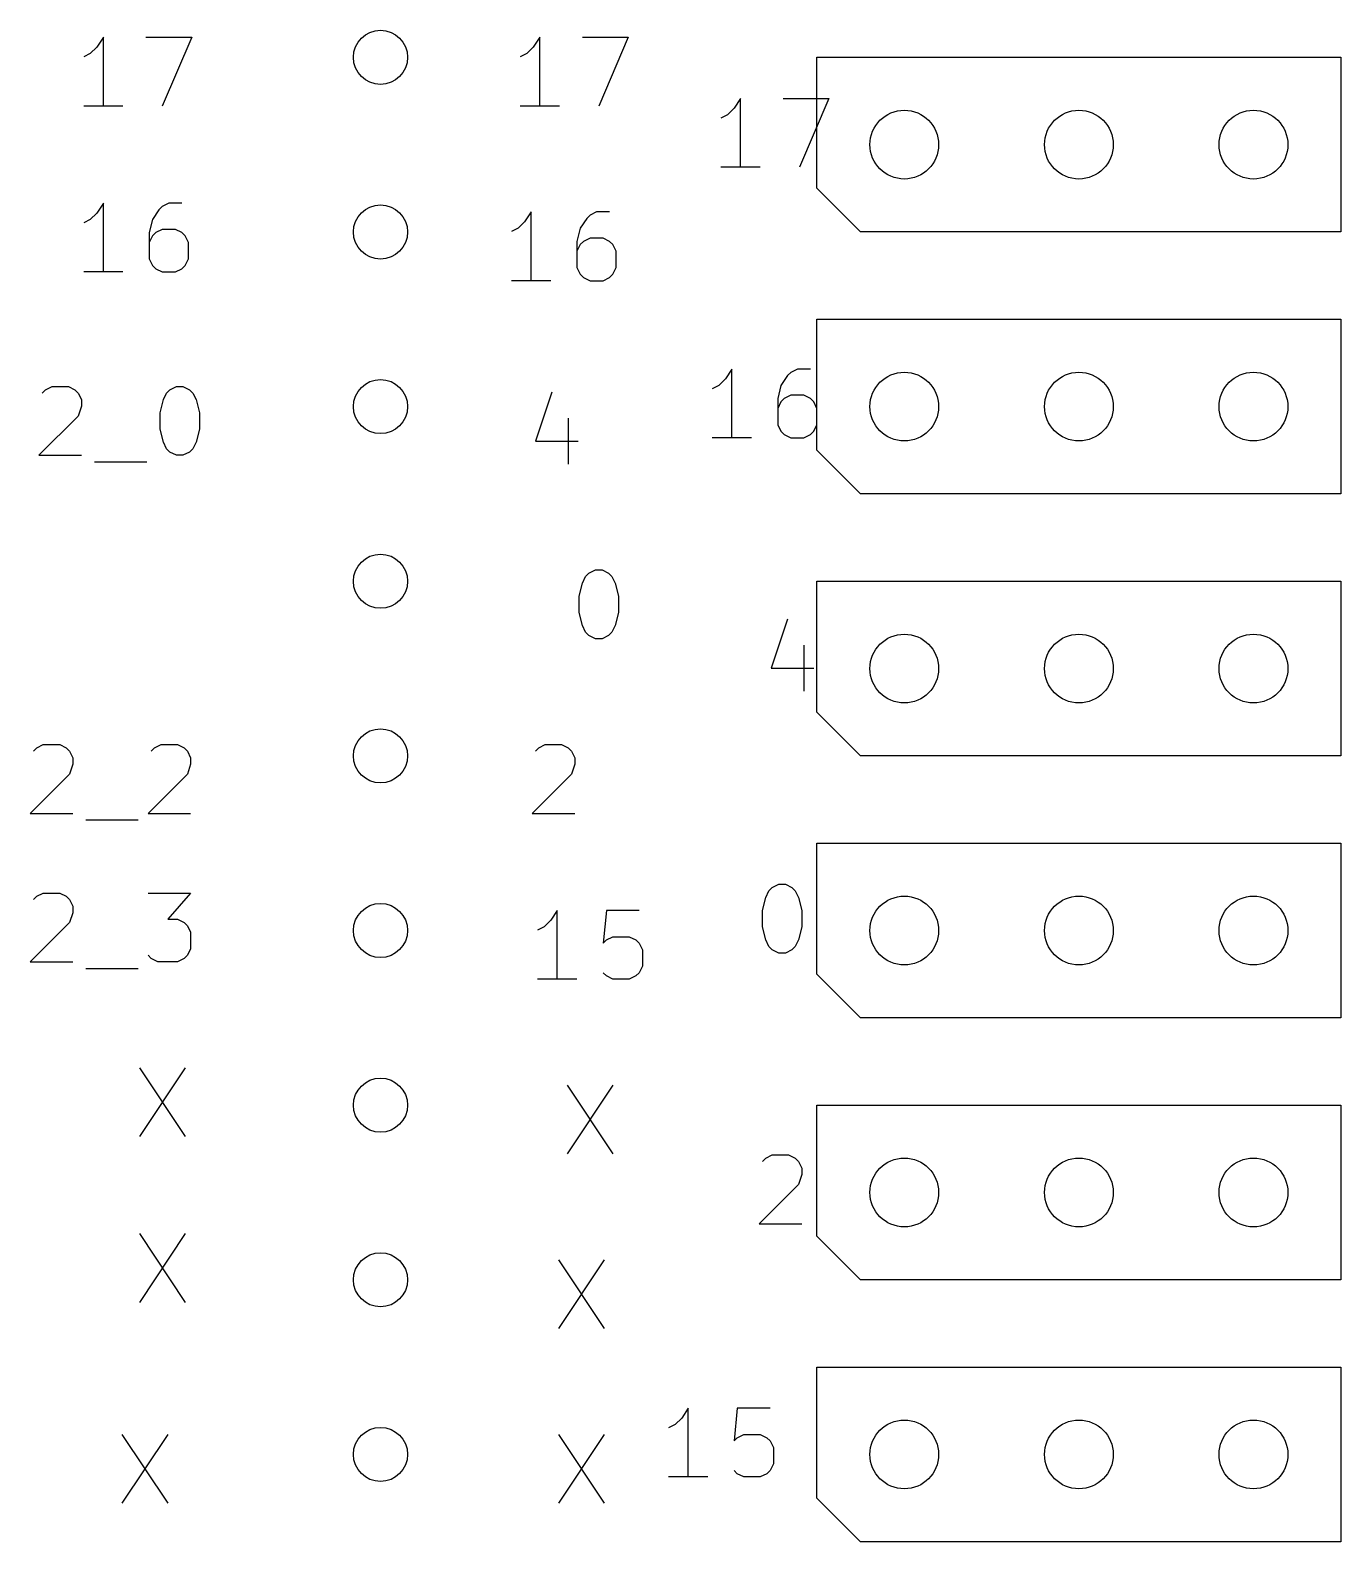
# Model space of a CAD drawing. Extents: x 1.8 to 54.4, y -60.4 to -0.5.
# Drawn here: x 33 to 52.07, y -57.15 to -35.17 of the extents above; entities that cross this region are included whole.
import ezdxf

# ---------------------------------------------------------------- set-up
doc = ezdxf.new("R2010")
doc.units = 0
doc.layers.add('BLACK', color=7, linetype='CONTINUOUS')
doc.layers.add('GRAY3', color=9, linetype='CONTINUOUS')

msp = doc.modelspace()

# ---------------------------------------------------------------- linework, layer by layer
at = {"layer": 'BLACK'}
for centre, radius in [((38.1, -35.56), 0.3937), ((45.72, -36.83), 0.5), ((48.26, -36.83), 0.5), ((50.8, -36.83), 0.5), ((38.1, -38.1), 0.3937), ((45.72, -40.64), 0.5), ((48.26, -40.64), 0.5), ((50.8, -40.64), 0.5), ((38.1, -40.64), 0.3937), ((38.1, -43.18), 0.3937), ((45.72, -44.45), 0.5), ((48.26, -44.45), 0.5), ((50.8, -44.45), 0.5), ((38.1, -45.72), 0.3937), ((38.1, -48.26), 0.3937), ((45.72, -48.26), 0.5), ((48.26, -48.26), 0.5), ((50.8, -48.26), 0.5), ((38.1, -50.8), 0.3937), ((45.72, -52.07), 0.5), ((48.26, -52.07), 0.5), ((50.8, -52.07), 0.5), ((38.1, -53.34), 0.3937), ((45.72, -55.88), 0.5), ((48.26, -55.88), 0.5), ((50.8, -55.88), 0.5), ((38.1, -55.88), 0.3937)]:
    msp.add_circle(centre, radius, dxfattribs=at)
at = {"layer": 'GRAY3', "linetype": 'CONTINUOUS'}
for p, q in [((34.067809, -35.268819), (33.972571, -35.411676)), ((34.067809, -36.268819), (34.067809, -35.268819)), ((34.686857, -35.268819), (35.353523, -35.268819)), ((35.353523, -35.268819), (34.924952, -36.268819)), ((40.417809, -35.268819), (40.322571, -35.411676)), ((40.417809, -36.268819), (40.417809, -35.268819)), ((41.036857, -35.268819), (41.703523, -35.268819)), ((41.703523, -35.268819), (41.274952, -36.268819)), ((33.877333, -35.506914), (33.782095, -35.554533)), ((33.972571, -35.411676), (33.877333, -35.506914)), ((40.227333, -35.506914), (40.132095, -35.554533)), ((40.322571, -35.411676), (40.227333, -35.506914)), ((44.45, -35.56), (52.07, -35.56)), ((44.45, -37.465), (44.45, -35.56)), ((52.07, -35.56), (52.07, -38.1)), ((34.353523, -36.268819), (33.782095, -36.268819)), ((40.703523, -36.268819), (40.132095, -36.268819)), ((43.338809, -36.157819), (43.243571, -36.300676)), ((43.338809, -37.157819), (43.338809, -36.157819)), ((43.957857, -36.157819), (44.624523, -36.157819)), ((44.624523, -36.157819), (44.195952, -37.157819)), ((43.148333, -36.395914), (43.053095, -36.443533)), ((43.243571, -36.300676), (43.148333, -36.395914)), ((43.624523, -37.157819), (43.053095, -37.157819)), ((45.085, -38.1), (44.45, -37.465)), ((34.067809, -37.681819), (33.972571, -37.824676)), ((34.067809, -38.681819), (34.067809, -37.681819)), ((34.877333, -37.777057), (34.782095, -37.919914)), ((34.924952, -37.729438), (34.877333, -37.777057)), ((35.02019, -37.681819), (34.924952, -37.729438)), ((35.210666, -37.681819), (35.02019, -37.681819)), ((40.290809, -37.808819), (40.195571, -37.951676)), ((40.290809, -38.808819), (40.290809, -37.808819)), ((41.24319, -37.808819), (41.147952, -37.856438)), ((41.433666, -37.808819), (41.24319, -37.808819)), ((33.877333, -37.919914), (33.782095, -37.967533)), ((33.972571, -37.824676), (33.877333, -37.919914)), ((34.782095, -37.919914), (34.734476, -38.11039)), ((40.195571, -37.951676), (40.100333, -38.046914)), ((41.100333, -37.904057), (41.005095, -38.046914)), ((41.147952, -37.856438), (41.100333, -37.904057)), ((34.734476, -38.11039), (34.734476, -38.491342)), ((34.782095, -38.158009), (34.734476, -38.253247)), ((34.829714, -38.11039), (34.782095, -38.158009)), ((34.924952, -38.062771), (34.829714, -38.11039)), ((35.115428, -38.062771), (34.924952, -38.062771)), ((35.210666, -38.11039), (35.115428, -38.062771)), ((35.258285, -38.158009), (35.210666, -38.11039)), ((35.305904, -38.253247), (35.258285, -38.158009)), ((40.100333, -38.046914), (40.005095, -38.094533)), ((41.005095, -38.046914), (40.957476, -38.23739)), ((40.957476, -38.23739), (40.957476, -38.618342)), ((41.052714, -38.23739), (41.005095, -38.285009)), ((41.147952, -38.189771), (41.052714, -38.23739)), ((41.338428, -38.189771), (41.147952, -38.189771)), ((41.433666, -38.23739), (41.338428, -38.189771)), ((41.481285, -38.285009), (41.433666, -38.23739)), ((52.07, -38.1), (45.085, -38.1)), ((35.305904, -38.491342), (35.305904, -38.253247)), ((41.005095, -38.285009), (40.957476, -38.380247)), ((41.528904, -38.380247), (41.481285, -38.285009)), ((41.528904, -38.618342), (41.528904, -38.380247)), ((34.353523, -38.681819), (33.782095, -38.681819)), ((34.734476, -38.491342), (34.782095, -38.58658)), ((34.782095, -38.58658), (34.829714, -38.6342)), ((34.829714, -38.6342), (34.924952, -38.681819)), ((34.924952, -38.681819), (35.115428, -38.681819)), ((35.115428, -38.681819), (35.210666, -38.6342)), ((35.210666, -38.6342), (35.258285, -38.58658)), ((35.258285, -38.58658), (35.305904, -38.491342)), ((40.957476, -38.618342), (41.005095, -38.71358)), ((41.481285, -38.71358), (41.528904, -38.618342)), ((40.576523, -38.808819), (40.005095, -38.808819)), ((41.005095, -38.71358), (41.052714, -38.7612)), ((41.052714, -38.7612), (41.147952, -38.808819)), ((41.147952, -38.808819), (41.338428, -38.808819)), ((41.338428, -38.808819), (41.433666, -38.7612)), ((41.433666, -38.7612), (41.481285, -38.71358)), ((44.45, -39.37), (52.07, -39.37)), ((44.45, -41.275), (44.45, -39.37)), ((52.07, -39.37), (52.07, -41.91)), ((43.211809, -40.094819), (43.116571, -40.237676)), ((43.211809, -41.094819), (43.211809, -40.094819)), ((44.021333, -40.190057), (43.926095, -40.332914)), ((44.068952, -40.142438), (44.021333, -40.190057)), ((44.16419, -40.094819), (44.068952, -40.142438)), ((44.354666, -40.094819), (44.16419, -40.094819)), ((33.178714, -40.444057), (33.226333, -40.396438)), ((33.226333, -40.396438), (33.321571, -40.348819)), ((33.321571, -40.348819), (33.559666, -40.348819)), ((33.559666, -40.348819), (33.654904, -40.396438)), ((33.654904, -40.396438), (33.702523, -40.444057)), ((33.702523, -40.444057), (33.750142, -40.539295)), ((34.940619, -40.539295), (34.988238, -40.444057)), ((34.988238, -40.444057), (35.035857, -40.396438)), ((35.035857, -40.396438), (35.131095, -40.348819)), ((35.131095, -40.348819), (35.226333, -40.348819)), ((35.226333, -40.348819), (35.321571, -40.396438)), ((35.321571, -40.396438), (35.36919, -40.444057)), ((35.36919, -40.444057), (35.416809, -40.539295)), ((40.592381, -40.4282), (40.354286, -41.142485)), ((43.021333, -40.332914), (42.926095, -40.380533)), ((43.116571, -40.237676), (43.021333, -40.332914)), ((43.926095, -40.332914), (43.878476, -40.52339)), ((33.750142, -40.634533), (33.702523, -40.77739)), ((33.750142, -40.539295), (33.750142, -40.634533)), ((34.893, -40.729771), (34.940619, -40.539295)), ((35.416809, -40.539295), (35.464428, -40.729771)), ((43.878476, -40.52339), (43.878476, -40.904342)), ((43.926095, -40.571009), (43.878476, -40.666247)), ((43.973714, -40.52339), (43.926095, -40.571009)), ((44.068952, -40.475771), (43.973714, -40.52339)), ((44.259428, -40.475771), (44.068952, -40.475771)), ((44.354666, -40.52339), (44.259428, -40.475771)), ((44.402285, -40.571009), (44.354666, -40.52339)), ((44.449904, -40.666247), (44.402285, -40.571009)), ((44.449904, -40.904342), (44.449904, -40.666247)), ((33.702523, -40.77739), (33.131095, -41.348819)), ((34.893, -40.967866), (34.893, -40.729771)), ((35.464428, -40.729771), (35.464428, -40.967866)), ((40.830476, -40.809152), (40.830476, -41.475819)), ((34.940619, -41.158342), (34.893, -40.967866)), ((35.464428, -40.967866), (35.416809, -41.158342)), ((43.497523, -41.094819), (42.926095, -41.094819)), ((43.878476, -40.904342), (43.926095, -40.99958)), ((43.926095, -40.99958), (43.973714, -41.0472)), ((43.973714, -41.0472), (44.068952, -41.094819)), ((44.068952, -41.094819), (44.259428, -41.094819)), ((44.259428, -41.094819), (44.354666, -41.0472)), ((44.354666, -41.0472), (44.402285, -40.99958)), ((44.402285, -40.99958), (44.449904, -40.904342)), ((34.988238, -41.25358), (34.940619, -41.158342)), ((35.035857, -41.3012), (34.988238, -41.25358)), ((35.131095, -41.348819), (35.035857, -41.3012)), ((35.321571, -41.3012), (35.226333, -41.348819)), ((35.36919, -41.25358), (35.321571, -41.3012)), ((35.416809, -41.158342), (35.36919, -41.25358)), ((40.354286, -41.142485), (40.973333, -41.142485)), ((45.085, -41.91), (44.45, -41.275)), ((33.131095, -41.348819), (33.750142, -41.348819)), ((33.940619, -41.444057), (34.702523, -41.444057)), ((35.226333, -41.348819), (35.131095, -41.348819)), ((52.07, -41.91), (45.085, -41.91)), ((41.084524, -43.111057), (41.132143, -43.063438)), ((41.132143, -43.063438), (41.227381, -43.015819)), ((41.227381, -43.015819), (41.322619, -43.015819)), ((41.322619, -43.015819), (41.417857, -43.063438)), ((41.417857, -43.063438), (41.465476, -43.111057)), ((40.989286, -43.396771), (41.036905, -43.206295)), ((41.036905, -43.206295), (41.084524, -43.111057)), ((41.465476, -43.111057), (41.513095, -43.206295)), ((41.513095, -43.206295), (41.560714, -43.396771)), ((44.45, -43.18), (52.07, -43.18)), ((44.45, -45.085), (44.45, -43.18)), ((52.07, -43.18), (52.07, -45.72)), ((40.989286, -43.634866), (40.989286, -43.396771)), ((41.560714, -43.396771), (41.560714, -43.634866)), ((41.036905, -43.825342), (40.989286, -43.634866)), ((41.560714, -43.634866), (41.513095, -43.825342)), ((44.021381, -43.7302), (43.783286, -44.444485)), ((41.084524, -43.92058), (41.036905, -43.825342)), ((41.132143, -43.9682), (41.084524, -43.92058)), ((41.465476, -43.92058), (41.417857, -43.9682)), ((41.513095, -43.825342), (41.465476, -43.92058)), ((41.227381, -44.015819), (41.132143, -43.9682)), ((41.322619, -44.015819), (41.227381, -44.015819)), ((41.417857, -43.9682), (41.322619, -44.015819)), ((44.259476, -44.111152), (44.259476, -44.777819)), ((43.783286, -44.444485), (44.402333, -44.444485)), ((45.085, -45.72), (44.45, -45.085)), ((33.051714, -45.651057), (33.099333, -45.603438)), ((33.099333, -45.603438), (33.194571, -45.555819)), ((33.194571, -45.555819), (33.432666, -45.555819)), ((33.432666, -45.555819), (33.527904, -45.603438)), ((33.527904, -45.603438), (33.575523, -45.651057)), ((33.575523, -45.651057), (33.623142, -45.746295)), ((34.766, -45.651057), (34.813619, -45.603438)), ((34.813619, -45.603438), (34.908857, -45.555819)), ((34.908857, -45.555819), (35.146952, -45.555819)), ((35.146952, -45.555819), (35.24219, -45.603438)), ((35.24219, -45.603438), (35.289809, -45.651057)), ((35.289809, -45.651057), (35.337428, -45.746295)), ((40.354286, -45.651057), (40.401905, -45.603438)), ((40.401905, -45.603438), (40.497143, -45.555819)), ((40.497143, -45.555819), (40.735238, -45.555819)), ((40.735238, -45.555819), (40.830476, -45.603438)), ((40.830476, -45.603438), (40.878095, -45.651057)), ((40.878095, -45.651057), (40.925714, -45.746295)), ((52.07, -45.72), (45.085, -45.72)), ((33.623142, -45.841533), (33.575523, -45.98439)), ((33.623142, -45.746295), (33.623142, -45.841533)), ((35.337428, -45.841533), (35.289809, -45.98439)), ((35.337428, -45.746295), (35.337428, -45.841533)), ((40.925714, -45.841533), (40.878095, -45.98439)), ((40.925714, -45.746295), (40.925714, -45.841533)), ((33.575523, -45.98439), (33.004095, -46.555819)), ((35.289809, -45.98439), (34.718381, -46.555819)), ((40.878095, -45.98439), (40.306667, -46.555819)), ((33.004095, -46.555819), (33.623142, -46.555819)), ((34.718381, -46.555819), (35.337428, -46.555819)), ((40.306667, -46.555819), (40.925714, -46.555819)), ((33.813619, -46.651057), (34.575523, -46.651057)), ((44.45, -46.99), (52.07, -46.99)), ((44.45, -48.895), (44.45, -46.99)), ((52.07, -46.99), (52.07, -49.53)), ((43.703905, -47.778295), (43.751524, -47.683057)), ((43.751524, -47.683057), (43.799143, -47.635438)), ((43.799143, -47.635438), (43.894381, -47.587819)), ((43.894381, -47.587819), (43.989619, -47.587819)), ((43.989619, -47.587819), (44.084857, -47.635438)), ((44.084857, -47.635438), (44.132476, -47.683057)), ((44.132476, -47.683057), (44.180095, -47.778295)), ((33.051714, -47.810057), (33.099333, -47.762438)), ((33.099333, -47.762438), (33.194571, -47.714819)), ((33.194571, -47.714819), (33.432666, -47.714819)), ((33.432666, -47.714819), (33.527904, -47.762438)), ((33.527904, -47.762438), (33.575523, -47.810057)), ((33.575523, -47.810057), (33.623142, -47.905295)), ((33.623142, -47.905295), (33.623142, -48.000533)), ((34.718381, -47.714819), (35.337428, -47.714819)), ((35.337428, -47.714819), (35.004095, -48.095771)), ((43.656286, -47.968771), (43.703905, -47.778295)), ((44.180095, -47.778295), (44.227714, -47.968771)), ((33.575523, -48.14339), (33.004095, -48.714819)), ((33.623142, -48.000533), (33.575523, -48.14339)), ((35.004095, -48.095771), (35.146952, -48.095771)), ((35.146952, -48.095771), (35.24219, -48.14339)), ((35.24219, -48.14339), (35.289809, -48.191009)), ((40.576571, -48.111676), (40.481333, -48.206914)), ((40.671809, -47.968819), (40.576571, -48.111676)), ((40.671809, -48.968819), (40.671809, -47.968819)), ((41.386095, -47.968819), (41.338476, -48.445009)), ((41.862285, -47.968819), (41.386095, -47.968819)), ((43.656286, -48.206866), (43.656286, -47.968771)), ((44.227714, -47.968771), (44.227714, -48.206866)), ((35.289809, -48.191009), (35.337428, -48.286247)), ((35.337428, -48.286247), (35.337428, -48.524342)), ((40.481333, -48.206914), (40.386095, -48.254533)), ((41.386095, -48.39739), (41.481333, -48.349771)), ((41.481333, -48.349771), (41.719428, -48.349771)), ((41.719428, -48.349771), (41.814666, -48.39739)), ((43.703905, -48.397342), (43.656286, -48.206866)), ((44.227714, -48.206866), (44.180095, -48.397342)), ((35.337428, -48.524342), (35.289809, -48.61958)), ((41.338476, -48.445009), (41.386095, -48.39739)), ((41.814666, -48.39739), (41.862285, -48.445009)), ((41.862285, -48.445009), (41.909904, -48.540247)), ((41.909904, -48.540247), (41.909904, -48.778342)), ((43.751524, -48.49258), (43.703905, -48.397342)), ((43.799143, -48.5402), (43.751524, -48.49258)), ((43.894381, -48.587819), (43.799143, -48.5402)), ((44.084857, -48.5402), (43.989619, -48.587819)), ((44.132476, -48.49258), (44.084857, -48.5402)), ((44.180095, -48.397342), (44.132476, -48.49258)), ((33.004095, -48.714819), (33.623142, -48.714819)), ((34.766, -48.6672), (34.718381, -48.61958)), ((34.861238, -48.714819), (34.766, -48.6672)), ((35.146952, -48.714819), (34.861238, -48.714819)), ((35.24219, -48.6672), (35.146952, -48.714819)), ((35.289809, -48.61958), (35.24219, -48.6672)), ((41.909904, -48.778342), (41.862285, -48.87358)), ((43.989619, -48.587819), (43.894381, -48.587819)), ((33.813619, -48.810057), (34.575523, -48.810057)), ((40.957523, -48.968819), (40.386095, -48.968819)), ((41.386095, -48.9212), (41.338476, -48.87358)), ((41.481333, -48.968819), (41.386095, -48.9212)), ((41.719428, -48.968819), (41.481333, -48.968819)), ((41.814666, -48.9212), (41.719428, -48.968819)), ((41.862285, -48.87358), (41.814666, -48.9212)), ((45.085, -49.53), (44.45, -48.895)), ((52.07, -49.53), (45.085, -49.53)), ((34.591667, -50.254819), (35.258333, -51.254819)), ((35.258333, -50.254819), (34.591667, -51.254819)), ((40.814667, -50.508819), (41.481333, -51.508819)), ((41.481333, -50.508819), (40.814667, -51.508819)), ((44.45, -50.8), (52.07, -50.8)), ((44.45, -52.705), (44.45, -50.8)), ((52.07, -50.8), (52.07, -53.34)), ((43.656286, -51.620057), (43.703905, -51.572438)), ((43.703905, -51.572438), (43.799143, -51.524819)), ((43.799143, -51.524819), (44.037238, -51.524819)), ((44.037238, -51.524819), (44.132476, -51.572438)), ((44.132476, -51.572438), (44.180095, -51.620057)), ((44.180095, -51.620057), (44.227714, -51.715295)), ((44.227714, -51.810533), (44.180095, -51.95339)), ((44.227714, -51.715295), (44.227714, -51.810533)), ((44.180095, -51.95339), (43.608667, -52.524819)), ((43.608667, -52.524819), (44.227714, -52.524819)), ((34.591667, -52.667819), (35.258333, -53.667819)), ((35.258333, -52.667819), (34.591667, -53.667819)), ((45.085, -53.34), (44.45, -52.705)), ((40.687667, -53.048819), (41.354333, -54.048819)), ((41.354333, -53.048819), (40.687667, -54.048819)), ((52.07, -53.34), (45.085, -53.34)), ((44.45, -54.61), (52.07, -54.61)), ((44.45, -56.515), (44.45, -54.61)), ((52.07, -54.61), (52.07, -57.15)), ((42.481571, -55.350676), (42.386333, -55.445914)), ((42.576809, -55.207819), (42.481571, -55.350676)), ((42.576809, -56.207819), (42.576809, -55.207819)), ((43.291095, -55.207819), (43.243476, -55.684009)), ((43.767285, -55.207819), (43.291095, -55.207819)), ((34.337667, -55.588819), (35.004333, -56.588819)), ((35.004333, -55.588819), (34.337667, -56.588819)), ((40.687667, -55.588819), (41.354333, -56.588819)), ((41.354333, -55.588819), (40.687667, -56.588819)), ((42.386333, -55.445914), (42.291095, -55.493533)), ((43.291095, -55.63639), (43.386333, -55.588771)), ((43.386333, -55.588771), (43.624428, -55.588771)), ((43.624428, -55.588771), (43.719666, -55.63639)), ((43.243476, -55.684009), (43.291095, -55.63639)), ((43.719666, -55.63639), (43.767285, -55.684009)), ((43.767285, -55.684009), (43.814904, -55.779247)), ((43.814904, -55.779247), (43.814904, -56.017342)), ((43.814904, -56.017342), (43.767285, -56.11258)), ((42.862523, -56.207819), (42.291095, -56.207819)), ((43.291095, -56.1602), (43.243476, -56.11258)), ((43.386333, -56.207819), (43.291095, -56.1602)), ((43.624428, -56.207819), (43.386333, -56.207819)), ((43.719666, -56.1602), (43.624428, -56.207819)), ((43.767285, -56.11258), (43.719666, -56.1602)), ((45.085, -57.15), (44.45, -56.515)), ((52.07, -57.15), (45.085, -57.15))]:
    msp.add_line(p, q, dxfattribs=at)

doc.saveas('drawing.dxf')
